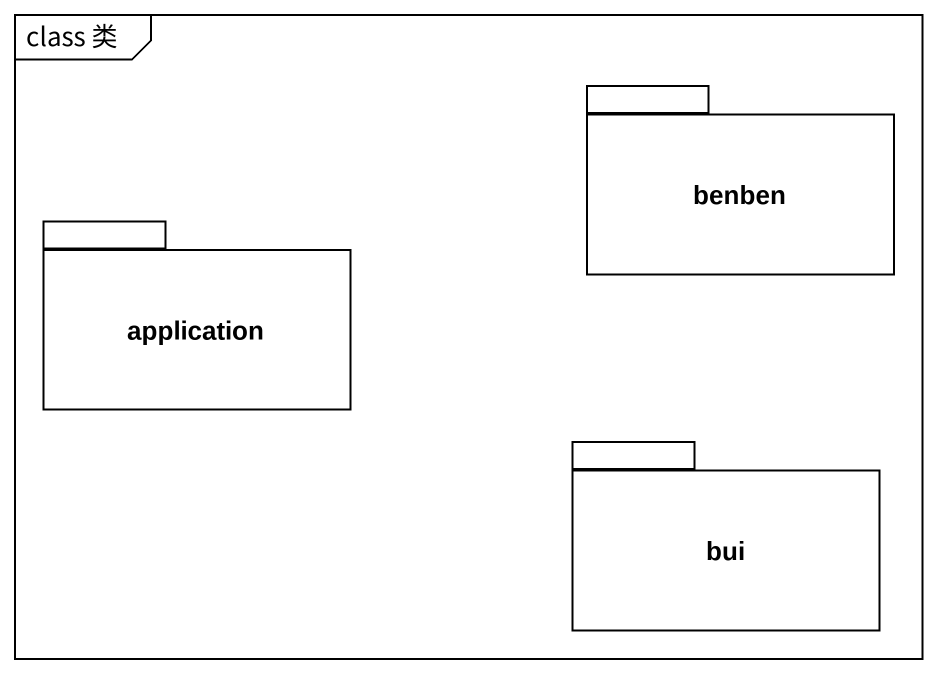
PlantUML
@startuml
mainframe class 类
package benben {
}
package application {
}
package bui {
}
@enduml
